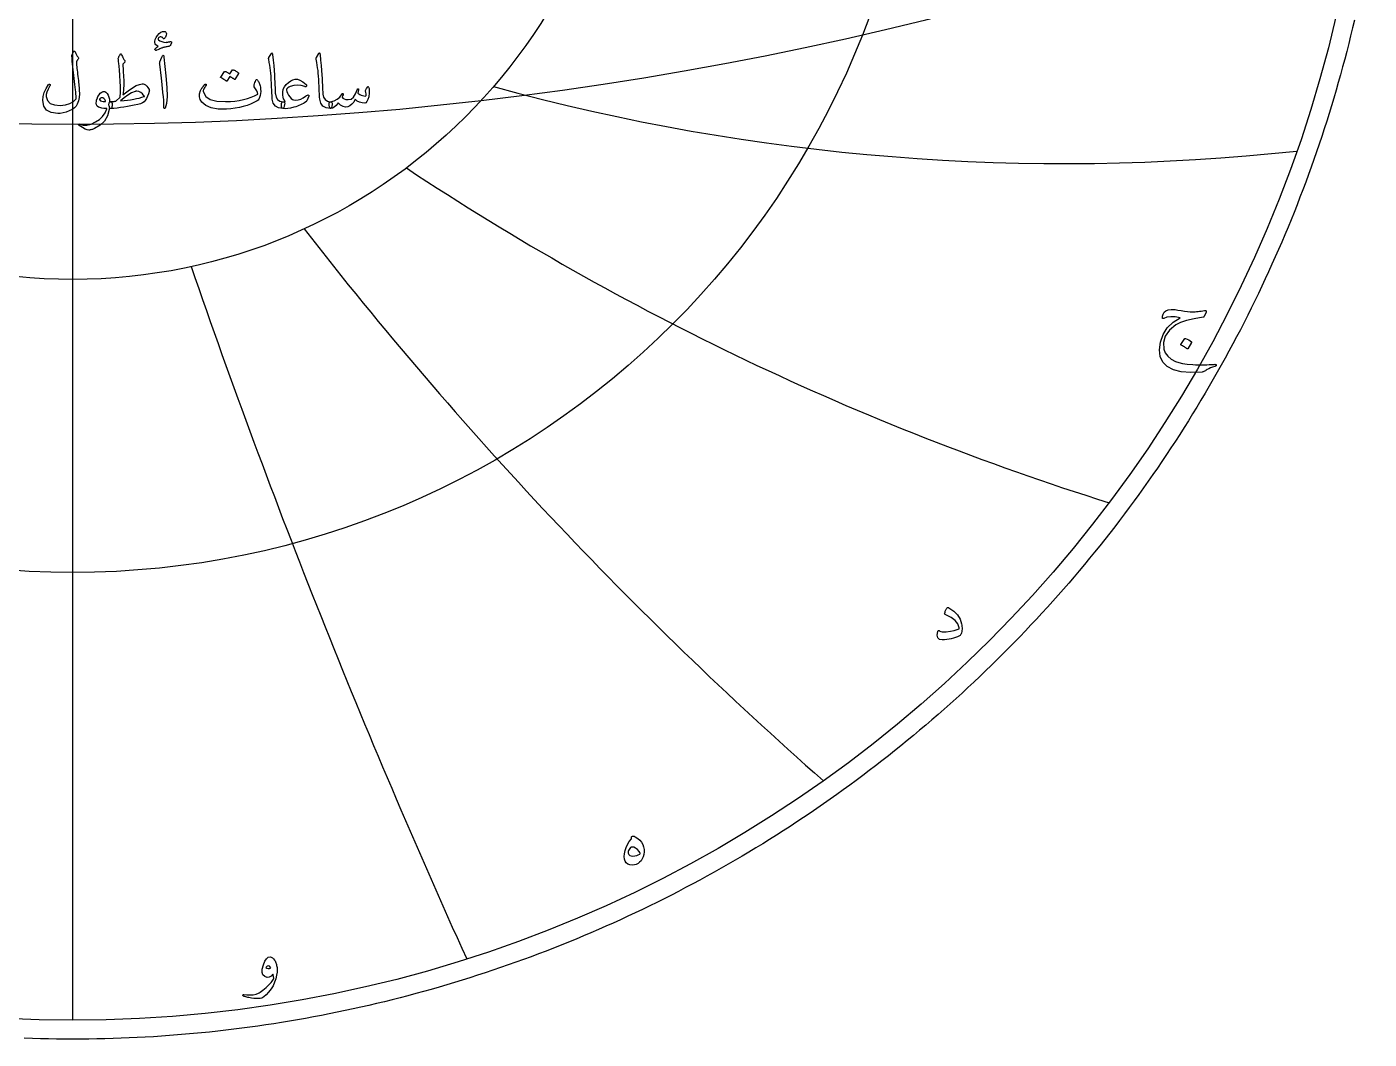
# Model space of a CAD drawing. Header units: millimetres. Extents: x -75 to 75, y -75 to 77.
# Drawn here: x -2.6 to 74.2, y -75.3 to -17.3 of the extents above; entities that cross this region are included whole.
import ezdxf

# ---------------------------------------------------------------- set-up
doc = ezdxf.new("R2010")
doc.units = ezdxf.units.MM
for name, color, linetype in [('CUT_OUTER', 1, 'Continuous'), ('ENGRAVE', 7, 'Continuous'), ('ENGRAVE_FINE', 8, 'Continuous'), ('TEXT', 5, 'Continuous')]:
    doc.layers.add(name, color=color, linetype=linetype)

msp = doc.modelspace()

# ---------------------------------------------------------------- linework, layer by layer
at = {"layer": 'CUT_OUTER'}
msp.add_lwpolyline([(73.4043, -16.9573), (73.2989, -17.4073), (73.1907, -17.8568), (73.0797, -18.3055), (72.966, -18.7536), (72.8496, -19.2009), (72.7304, -19.6476), (72.6085, -20.0935), (72.4838, -20.5386), (72.3564, -20.983), (72.2263, -21.4266), (72.0935, -21.8693), (71.9579, -22.3113), (71.8197, -22.7524), (71.6787, -23.1926), (71.5351, -23.632), (71.3887, -24.0705), (71.2397, -24.5081), (71.088, -24.9447), (70.9336, -25.3804), (70.7765, -25.8152), (70.6168, -26.249), (70.4544, -26.6818), (70.2893, -27.1136), (70.1217, -27.5444), (69.9513, -27.9741), (69.7784, -28.4028), (69.6028, -28.8304), (69.4246, -29.2569), (69.2437, -29.6824), (69.0603, -30.1067), (68.8743, -30.5299), (68.6857, -30.9519), (68.4944, -31.3728), (68.3007, -31.7924), (68.1043, -32.2109), (67.9054, -32.6282), (67.7039, -33.0443), (67.4999, -33.4591), (67.2933, -33.8726), (67.0842, -34.2849), (66.8725, -34.6958), (66.6584, -35.1055), (66.4417, -35.5139), (66.2226, -35.9209), (66.0009, -36.3265), (65.7768, -36.7308), (65.5502, -37.1337), (65.3211, -37.5352), (65.0896, -37.9353), (64.8556, -38.334), (64.6191, -38.7312), (64.3803, -39.127), (64.139, -39.5213), (63.8953, -39.9141), (63.6492, -40.3054), (63.4006, -40.6952), (63.1498, -41.0834), (62.8965, -41.4701), (62.6408, -41.8553), (62.3828, -42.2388), (62.1225, -42.6208), (61.8598, -43.0012), (61.5948, -43.3799), (61.3275, -43.7571), (61.0578, -44.1325), (60.7859, -44.5064), (60.5116, -44.8785), (60.2351, -45.2489), (59.9564, -45.6177), (59.6753, -45.9847), (59.392, -46.35), (59.1065, -46.7136), (58.8188, -47.0754), (58.5288, -47.4354), (58.2367, -47.7936), (57.9423, -48.15), (57.6458, -48.5047), (57.3471, -48.8575), (57.0462, -49.2084), (56.7432, -49.5575), (56.4381, -49.9047), (56.1308, -50.2501), (55.8214, -50.5936), (55.5099, -50.9351), (55.1963, -51.2748), (54.8807, -51.6125), (54.563, -51.9483), (54.2432, -52.2821), (53.9214, -52.6139), (53.5975, -52.9438), (53.2717, -53.2717), (52.9438, -53.5975), (52.6139, -53.9214), (52.2821, -54.2432), (51.9483, -54.563), (51.6125, -54.8807), (51.2748, -55.1963), (50.9351, -55.5099), (50.5936, -55.8214), (50.2501, -56.1308), (49.9047, -56.4381), (49.5575, -56.7432), (49.2084, -57.0462), (48.8575, -57.3471), (48.5047, -57.6458), (48.15, -57.9423), (47.7936, -58.2367), (47.4354, -58.5288), (47.0754, -58.8188), (46.7136, -59.1065), (46.35, -59.392), (45.9847, -59.6753), (45.6177, -59.9564), (45.2489, -60.2351), (44.8785, -60.5116), (44.5064, -60.7859), (44.1325, -61.0578), (43.7571, -61.3275), (43.3799, -61.5948), (43.0012, -61.8598), (42.6208, -62.1225), (42.2388, -62.3828), (41.8553, -62.6408), (41.4701, -62.8965), (41.0834, -63.1498), (40.6952, -63.4006), (40.3054, -63.6492), (39.9141, -63.8953), (39.5213, -64.139), (39.127, -64.3803), (38.7312, -64.6191), (38.334, -64.8556), (37.9353, -65.0896), (37.5352, -65.3211), (37.1337, -65.5502), (36.7308, -65.7768), (36.3265, -66.0009), (35.9209, -66.2226), (35.5139, -66.4417), (35.1055, -66.6584), (34.6958, -66.8725), (34.2849, -67.0842), (33.8726, -67.2933), (33.4591, -67.4999), (33.0443, -67.7039), (32.6282, -67.9054), (32.2109, -68.1043), (31.7924, -68.3007), (31.3728, -68.4944), (30.9519, -68.6857), (30.5299, -68.8743), (30.1067, -69.0603), (29.6824, -69.2437), (29.2569, -69.4246), (28.8304, -69.6028), (28.4028, -69.7784), (27.9741, -69.9513), (27.5444, -70.1217), (27.1136, -70.2893), (26.6818, -70.4544), (26.249, -70.6168), (25.8152, -70.7765), (25.3804, -70.9336), (24.9447, -71.088), (24.5081, -71.2397), (24.0705, -71.3887), (23.632, -71.5351), (23.1926, -71.6787), (22.7524, -71.8197), (22.3113, -71.9579), (21.8693, -72.0935), (21.4266, -72.2263), (20.983, -72.3564), (20.5386, -72.4838), (20.0935, -72.6085), (19.6476, -72.7304), (19.2009, -72.8496), (18.7536, -72.966), (18.3055, -73.0797), (17.8568, -73.1907), (17.4073, -73.2989), (16.9573, -73.4043), (16.5065, -73.507), (16.0552, -73.6069), (15.6033, -73.704), (15.1507, -73.7983), (14.6976, -73.8899), (14.244, -73.9787), (13.7898, -74.0647), (13.3351, -74.1479), (12.8798, -74.2284), (12.4241, -74.306), (11.968, -74.3808), (11.5114, -74.4529), (11.0543, -74.5221), (10.5968, -74.5885), (10.139, -74.6521), (9.6807, -74.7129), (9.2221, -74.7709), (8.7632, -74.8261), (8.3039, -74.8785), (7.8443, -74.928), (7.3844, -74.9747), (6.9242, -75.0186), (6.4638, -75.0597), (6.0031, -75.0979), (5.5422, -75.1334), (5.0811, -75.166), (4.6198, -75.1957), (4.1583, -75.2227), (3.6966, -75.2468), (3.2349, -75.268), (2.773, -75.2865), (2.311, -75.302), (1.8489, -75.3148), (1.3867, -75.3247), (0.9245, -75.3318), (0.4623, -75.3361), (0, -75.3375), (-0.4623, -75.3361), (-0.9245, -75.3318), (-1.3867, -75.3247), (-1.8489, -75.3148), (-2.311, -75.302), (-2.773, -75.2865)], dxfattribs=at)
at = {"layer": 'ENGRAVE'}
for points in [[(0, -74.25), (0, 74.25)], [(0, -74.25), (0, -31.8152)]]:
    msp.add_lwpolyline(points, dxfattribs=at)
for radius in [74.25, 48.6033, 31.8152]:
    msp.add_circle((0, 0), radius, dxfattribs=at)
for centre, radius, start, end in [((56.798, 98.3771), 123.557, 254.652887, 276.182682), ((106.8236, 106.8236), 158.6973, 236.448679, 252.596025), ((195.8866, 113.0952), 231.3533, 217.869161, 228.634058), ((436.4842, 116.9556), 454.488, 199.009681, 204.39213)]:
    msp.add_arc(centre, radius, start, end, dxfattribs=at)
at = {"layer": 'ENGRAVE_FINE'}
msp.add_arc((0, 179.565), 202.4878, 248.656162, 291.343838, dxfattribs=at)
at = {"layer": 'TEXT'}
for points in [[(5.5087, -18.465), (5.4514, -18.4757), (5.3983, -18.4858), (5.3494, -18.4954), (5.3045, -18.5045), (5.264, -18.5133), (5.2282, -18.5221), (5.197, -18.5309), (5.1706, -18.5396), (5.1437, -18.5497), (5.1113, -18.5621), (5.0734, -18.5771), (5.03, -18.5945), (4.9812, -18.6147), (4.9268, -18.6379), (4.867, -18.6641), (4.8017, -18.6933), (4.7751, -18.7021), (4.7523, -18.7021), (4.7334, -18.6933), (4.7183, -18.6758), (4.7092, -18.6327), (4.7347, -18.5824), (4.7948, -18.5251), (4.8895, -18.4606), (4.8171, -18.4194), (4.7622, -18.375), (4.7249, -18.3272), (4.7051, -18.2762), (4.7013, -18.1798), (4.7249, -18.0753), (4.7759, -17.9625), (4.8544, -17.8414), (4.948, -17.733), (5.0443, -17.6581), (5.1434, -17.6167), (5.2452, -17.6087), (5.302, -17.623), (5.3407, -17.6526), (5.3613, -17.6976), (5.3638, -17.758), (5.3539, -17.8233), (5.3374, -17.8832), (5.3144, -17.9375), (5.2847, -17.9864), (5.2551, -18.0207), (5.2276, -18.0358), (5.2024, -18.0316), (5.1793, -18.0083), (5.153, -17.9735), (5.1223, -17.9479), (5.0871, -17.9317), (5.0476, -17.9249), (5.0062, -17.9249), (4.9697, -17.9337), (4.9381, -17.9512), (4.9115, -17.9776), (4.892, -18.0094), (4.8862, -18.039), (4.8942, -18.0665), (4.9159, -18.0917), (4.9971, -18.1518), (5.0959, -18.196), (5.2123, -18.2243), (5.3462, -18.2366), (5.3579, -18.2362), (5.3709, -18.235), (5.3853, -18.2329), (5.4011, -18.2301), (5.4182, -18.2266), (5.4368, -18.2229), (5.4567, -18.2189), (5.4779, -18.2147), (5.501, -18.2104), (5.5218, -18.2065), (5.5405, -18.2028), (5.557, -18.1993), (5.5715, -18.1964), (5.5844, -18.1944), (5.5957, -18.1931), (5.6053, -18.1927), (5.6234, -18.1947), (5.6382, -18.2004), (5.6497, -18.21), (5.658, -18.2235), (5.6632, -18.2364), (5.6657, -18.2487), (5.6654, -18.2605), (5.6624, -18.2718), (5.6198, -18.3514), (5.58, -18.4101), (5.543, -18.448), (5.5087, -18.465)], [(0.0461, -18.7636), (0.0538, -18.7501), (0.0637, -18.7405), (0.0757, -18.7348), (0.09, -18.7328), (0.1043, -18.7353), (0.1164, -18.7427), (0.1262, -18.7551), (0.1339, -18.7724), (0.1748, -18.8731), (0.2185, -18.9601), (0.2648, -19.0334), (0.314, -19.0929), (0.3285, -19.1143), (0.3326, -19.139), (0.3263, -19.167), (0.3096, -19.1983), (0.2989, -19.2134), (0.2887, -19.2279), (0.2791, -19.2419), (0.2701, -19.2554), (0.2615, -19.268), (0.2536, -19.2795), (0.2462, -19.29), (0.2393, -19.2993), (0.2278, -19.3163), (0.2196, -19.3366), (0.2146, -19.3602), (0.213, -19.3871), (0.2182, -19.463), (0.225, -19.5458), (0.2336, -19.6354), (0.2437, -19.7318), (0.2552, -19.8352), (0.2679, -19.9453), (0.2816, -20.0624), (0.2964, -20.1863), (0.313, -20.3099), (0.3277, -20.4262), (0.3404, -20.535), (0.3513, -20.6364), (0.3605, -20.7307), (0.3683, -20.8181), (0.3748, -20.8986), (0.3798, -20.9723), (0.3856, -21.1905), (0.3678, -21.3972), (0.3263, -21.5923), (0.2613, -21.7759), (0.1979, -21.8838), (0.0999, -21.9834), (-0.0327, -22.0748), (-0.1998, -22.1579), (-0.3809, -22.2268), (-0.5511, -22.2754), (-0.7103, -22.3037), (-0.8585, -22.3116), (-1.2295, -22.2606), (-1.4952, -22.1206), (-1.6555, -21.8917), (-1.7103, -21.5739), (-1.6911, -21.3371), (-1.6291, -21.1052), (-1.5243, -20.8782), (-1.3766, -20.6562), (-1.3654, -20.6433), (-1.3536, -20.6353), (-1.3412, -20.6323), (-1.3283, -20.6342), (-1.3146, -20.6394), (-1.3042, -20.6463), (-1.297, -20.6548), (-1.2932, -20.6649), (-1.2904, -20.68), (-1.291, -20.6946), (-1.2948, -20.7086), (-1.302, -20.722), (-1.4027, -20.9183), (-1.4721, -21.0854), (-1.5103, -21.2234), (-1.5171, -21.3324), (-1.4439, -21.567), (-1.2855, -21.7309), (-1.0421, -21.8239), (-0.7136, -21.8462), (-0.4174, -21.814), (-0.1658, -21.7397), (0.0414, -21.623), (0.2042, -21.4641), (0.2008, -21.3874), (0.1949, -21.2978), (0.1865, -21.1953), (0.1756, -21.0799), (0.1621, -20.9513), (0.1455, -20.8093), (0.1258, -20.6538), (0.1032, -20.4849), (0.0818, -20.3106), (0.0615, -20.1391), (0.0423, -19.9703), (0.0242, -19.8043), (0.0074, -19.641), (-0.0077, -19.4804), (-0.0211, -19.3226), (-0.0329, -19.1676), (-0.0505, -19.0183), (-0.0497, -19.0013), (-0.0472, -18.9853), (-0.0431, -18.9705), (-0.0373, -18.9568)], [(2.7247, -18.9217), (2.7351, -18.9104), (2.7445, -18.903), (2.7527, -18.8994), (2.7598, -18.8997), (2.7683, -18.9035), (2.7763, -18.9107), (2.7837, -18.9211), (2.7906, -18.9348), (2.8184, -18.9941), (2.8449, -19.049), (2.87, -19.0995), (2.8938, -19.1456), (2.9164, -19.1868), (2.9382, -19.2225), (2.9592, -19.2526), (2.9794, -19.2773), (2.9942, -19.2977), (2.9991, -19.3191), (2.9942, -19.3416), (2.9794, -19.3652), (2.8916, -19.4749), (2.8803, -19.4939), (2.8729, -19.5156), (2.8693, -19.54), (2.8696, -19.5672), (2.8839, -19.7744), (2.8959, -19.9569), (2.9058, -20.1147), (2.9135, -20.2478), (2.9193, -20.3565), (2.9234, -20.441), (2.9259, -20.5014), (2.9267, -20.5376), (2.9257, -20.6446), (2.9228, -20.7462), (2.918, -20.8422), (2.9113, -20.9328), (2.9029, -21.0179), (2.8932, -21.0975), (2.8821, -21.1716), (2.8696, -21.2402), (3.1679, -21.0118), (3.4262, -20.8362), (3.6444, -20.7132), (3.8225, -20.643), (3.9018, -20.6243), (3.9729, -20.6166), (4.0357, -20.6199), (4.0903, -20.6342), (4.1675, -20.6743), (4.2407, -20.7374), (4.3102, -20.8236), (4.3758, -20.9328), (4.3859, -20.9589), (4.39, -20.9888), (4.3881, -21.0225), (4.3802, -21.0601), (4.3365, -21.1952), (4.2846, -21.3236), (4.2245, -21.4455), (4.1562, -21.5607), (4.0898, -21.6348), (3.9959, -21.6991), (3.8746, -21.7534), (3.7259, -21.7979), (3.5268, -21.8419), (3.329, -21.8818), (3.1327, -21.9176), (2.9377, -21.9493), (2.7443, -21.9767), (2.5529, -21.9993), (2.3634, -22.0173), (2.1758, -22.0306), (2.1547, -22.0245), (2.1352, -22.0064), (2.1173, -21.9762), (2.1012, -21.934), (2.0869, -21.8821), (2.0792, -21.8319), (2.0781, -21.7833), (2.0836, -21.7364), (2.0959, -21.6955), (2.1154, -21.665), (2.142, -21.645), (2.1758, -21.6354), (2.2207, -21.6329), (2.2631, -21.6299), (2.303, -21.6263), (2.3405, -21.6222), (2.3755, -21.6181), (2.408, -21.6145), (2.438, -21.6115), (2.4656, -21.609), (2.7115, -21.3719), (2.7137, -21.3616), (2.7159, -21.3483), (2.7181, -21.332), (2.7203, -21.3126), (2.7225, -21.2903), (2.7247, -21.2649), (2.7269, -21.2365), (2.7291, -21.205), (2.731, -21.1709), (2.7324, -21.1342), (2.7332, -21.0951), (2.7335, -21.0536), (2.7335, -21.0098), (2.7335, -20.9641), (2.7335, -20.9165), (2.7335, -20.8669), (2.7329, -20.8109), (2.7313, -20.744), (2.7285, -20.666), (2.7247, -20.5771), (2.7198, -20.4778), (2.7137, -20.3685), (2.7066, -20.2494), (2.6983, -20.1204), (2.6794, -19.8342), (2.6621, -19.6078), (2.6465, -19.4412), (2.6325, -19.3344), (2.6212, -19.2658), (2.6138, -19.2137), (2.6103, -19.178), (2.6105, -19.1588), (2.6238, -19.1226), (2.6374, -19.0885), (2.6513, -19.0567), (2.6654, -19.027), (2.6798, -18.9991), (2.6945, -18.9722), (2.7095, -18.9464), (2.7247, -18.9217)], [(5.1091, -19.0885), (5.1511, -19.0073), (5.1848, -18.9787), (5.2103, -19.0029), (5.2276, -19.0797), (5.3286, -20.1556), (5.3887, -20.8159), (5.4022, -21.3434), (5.369, -21.738), (5.2891, -21.9998), (5.2746, -22.0213), (5.2617, -22.0328), (5.2504, -22.0344), (5.2408, -22.0262), (5.2331, -22.0133), (5.2276, -21.9966), (5.2243, -21.976), (5.2232, -21.9515), (5.2232, -21.7614), (5.2145, -21.5596), (5.1969, -21.3464), (5.1706, -21.1216), (5.1648, -21.0629), (5.1475, -20.9043), (5.1187, -20.6457), (5.0783, -20.2873), (4.9817, -19.4925), (4.9795, -19.4502), (4.9817, -19.4113), (4.9883, -19.3756), (4.9993, -19.3432)], [(11.3796, -18.869), (11.3881, -18.8558), (11.3961, -18.847), (11.4035, -18.8426), (11.4103, -18.8426), (11.4208, -18.8484), (11.4301, -18.8657), (11.4383, -18.8945), (11.4455, -18.9348), (11.4817, -19.2628), (11.5113, -19.5661), (11.5344, -19.8446), (11.5509, -20.0985), (11.5614, -20.3156), (11.5712, -20.5102), (11.5801, -20.6822), (11.5882, -20.8318), (11.5952, -20.9589), (11.6008, -21.0634), (11.6051, -21.1455), (11.6079, -21.205), (11.6469, -21.3834), (11.7331, -21.5146), (11.8665, -21.5986), (12.0471, -21.6354), (12.0973, -21.6486), (12.1294, -21.6793), (12.1434, -21.7276), (12.1393, -21.7935), (12.1187, -21.8972), (12.0965, -21.9713), (12.0726, -22.0158), (12.0471, -22.0306), (11.7929, -21.9971), (11.6058, -21.8967), (11.4855, -21.7292), (11.4323, -21.4949), (11.4239, -21.3828), (11.4164, -21.2704), (11.4097, -21.1577), (11.4038, -21.0448), (11.3984, -20.9316), (11.3933, -20.8181), (11.3885, -20.7043), (11.384, -20.5903), (11.3758, -20.3728), (11.3642, -20.177), (11.3494, -20.0028), (11.3313, -19.8504), (11.3099, -19.704), (11.2852, -19.5479), (11.2572, -19.3823), (11.2259, -19.2071), (11.2218, -19.1755), (11.2226, -19.1467), (11.2284, -19.1206), (11.2391, -19.0973)], [(14.0977, -18.869), (14.1062, -18.8558), (14.1142, -18.847), (14.1216, -18.8426), (14.1285, -18.8426), (14.1389, -18.8484), (14.1482, -18.8657), (14.1565, -18.8945), (14.1636, -18.9348), (14.1998, -19.2628), (14.2295, -19.5661), (14.2525, -19.8446), (14.269, -20.0985), (14.2795, -20.3156), (14.2893, -20.5102), (14.2982, -20.6822), (14.3063, -20.8318), (14.3133, -20.9589), (14.3189, -21.0634), (14.3232, -21.1455), (14.3261, -21.205), (14.365, -21.3834), (14.4512, -21.5146), (14.5846, -21.5986), (14.7652, -21.6354), (14.8154, -21.6486), (14.8475, -21.6793), (14.8615, -21.7276), (14.8574, -21.7935), (14.8368, -21.8972), (14.8146, -21.9713), (14.7907, -22.0158), (14.7652, -22.0306), (14.511, -21.9971), (14.3239, -21.8967), (14.2037, -21.7292), (14.1504, -21.4949), (14.142, -21.3828), (14.1345, -21.2704), (14.1278, -21.1577), (14.1219, -21.0448), (14.1165, -20.9316), (14.1114, -20.8181), (14.1066, -20.7043), (14.1021, -20.5903), (14.0939, -20.3728), (14.0824, -20.177), (14.0675, -20.0028), (14.0494, -19.8504), (14.028, -19.704), (14.0033, -19.5479), (13.9753, -19.3823), (13.944, -19.2071), (13.9399, -19.1755), (13.9407, -19.1467), (13.9465, -19.1206), (13.9572, -19.0973)], [(9.1489, -19.8131), (9.1544, -19.8076), (9.1621, -19.8043), (9.172, -19.8032), (9.184, -19.8043), (9.2273, -19.8205), (9.2691, -19.8383), (9.3096, -19.8578), (9.3487, -19.8789), (9.3867, -19.902), (9.4239, -19.9272), (9.4603, -19.9547), (9.4958, -19.9843), (9.5027, -19.9934), (9.5057, -20.003), (9.5049, -20.0131), (9.5002, -20.0238), (9.2894, -20.3576), (9.2837, -20.362), (9.2752, -20.362), (9.2639, -20.3576), (9.2499, -20.3488), (9.2403, -20.3407), (9.2247, -20.3296), (9.203, -20.3154), (9.1753, -20.2983), (9.1412, -20.2778), (9.1006, -20.2538), (9.0534, -20.2262), (8.9996, -20.1951), (8.8328, -20.4542), (8.8251, -20.4621), (8.8152, -20.464), (8.8031, -20.4599), (8.7888, -20.4498), (8.7765, -20.441), (8.757, -20.4278), (8.7304, -20.4103), (8.6966, -20.3883), (8.6552, -20.362), (8.6055, -20.3312), (8.5476, -20.2961), (8.4815, -20.2566), (8.4746, -20.25), (8.4716, -20.2434), (8.4724, -20.2368), (8.4771, -20.2302), (8.6922, -19.9097), (8.6977, -19.9042), (8.7054, -19.9009), (8.7153, -19.8998), (8.7274, -19.9009), (8.7641, -19.9128), (8.7998, -19.9267), (8.8344, -19.9425), (8.8679, -19.9602), (8.9003, -19.9795), (8.9316, -20.0002), (8.9617, -20.0223), (8.9908, -20.0458)], [(10.5804, -20.3971), (10.6099, -20.4341), (10.637, -20.475), (10.6615, -20.5198), (10.6836, -20.5683), (10.7032, -20.6205), (10.7204, -20.6759), (10.7351, -20.7346), (10.7473, -20.7967), (10.7632, -20.9213), (10.767, -21.0448), (10.7588, -21.1672), (10.7385, -21.2885), (10.7078, -21.3966), (10.6682, -21.4839), (10.6199, -21.5503), (10.5629, -21.5959), (10.3817, -21.6916), (10.1896, -21.777), (9.9865, -21.8519), (9.7725, -21.9164), (9.5474, -21.9699), (9.3114, -22.0119), (9.0644, -22.0424), (8.8064, -22.0613), (8.3228, -22.0564), (7.926, -21.9889), (7.6159, -21.8588), (7.3925, -21.6661), (7.3008, -21.5154), (7.2585, -21.3533), (7.2657, -21.1795), (7.3222, -20.9943), (7.3413, -20.9543), (7.3634, -20.9136), (7.3885, -20.872), (7.4166, -20.8296), (7.4478, -20.7864), (7.4819, -20.7423), (7.5191, -20.6975), (7.5593, -20.6518), (7.5728, -20.6389), (7.5868, -20.6309), (7.6013, -20.6279), (7.6164, -20.6298), (7.6266, -20.6337), (7.6351, -20.6408), (7.6419, -20.6512), (7.6472, -20.6649), (7.6496, -20.6778), (7.6482, -20.6902), (7.643, -20.702), (7.634, -20.7132), (7.5964, -20.758), (7.5626, -20.8044), (7.5327, -20.8524), (7.5066, -20.9021), (7.4888, -20.9495), (7.4792, -20.9954), (7.4778, -21.0396), (7.4847, -21.0821), (7.6219, -21.3305), (7.8799, -21.5047), (8.2586, -21.6049), (8.7581, -21.631), (9.0327, -21.6204), (9.2944, -21.5975), (9.5432, -21.5622), (9.779, -21.5146), (10.0023, -21.4547), (10.2132, -21.3823), (10.4118, -21.2977), (10.598, -21.2007), (10.5799, -21.1101), (10.5387, -21.0096), (10.4745, -20.8993), (10.3872, -20.7791), (10.3845, -20.7676), (10.385, -20.7462), (10.3889, -20.7149), (10.396, -20.6737), (10.3979, -20.6696), (10.3993, -20.666), (10.4001, -20.663), (10.4004, -20.6605), (10.4147, -20.6046), (10.4355, -20.542), (10.463, -20.4728), (10.497, -20.3971), (10.5121, -20.374), (10.531, -20.3663), (10.5538, -20.374), (10.5804, -20.3971)], [(13.5269, -21.3148), (13.4083, -21.5783), (13.3932, -21.6044), (13.3787, -21.6255), (13.3647, -21.6417), (13.3512, -21.6529), (13.2829, -21.6997), (13.2096, -21.7435), (13.1314, -21.7843), (13.0482, -21.822), (12.9604, -21.8573), (12.8682, -21.8906), (12.7716, -21.922), (12.6706, -21.9515), (12.4818, -21.9976), (12.3149, -22.0262), (12.17, -22.0372), (12.0471, -22.0306), (12.0001, -22.0092), (11.9691, -21.9669), (11.954, -21.9038), (11.9548, -21.8198), (11.9661, -21.7441), (11.9823, -21.6881), (12.0034, -21.6518), (12.0295, -21.6354), (12.0339, -21.6354), (12.0383, -21.6354), (12.0427, -21.6354), (12.0471, -21.6354), (12.0797, -21.6387), (12.1118, -21.6398), (12.1434, -21.6387), (12.1744, -21.6354), (12.1212, -21.5566), (12.08, -21.4696), (12.0509, -21.3744), (12.0339, -21.2709), (12.0314, -21.0857), (12.0635, -20.9207), (12.1302, -20.7761), (12.2315, -20.6518), (12.3619, -20.5357), (12.4895, -20.4465), (12.6143, -20.3842), (12.7365, -20.3488), (12.8682, -20.3491), (13.0175, -20.3982), (13.1844, -20.4962), (13.3688, -20.643), (13.3897, -20.6658), (13.3995, -20.6902), (13.3984, -20.7163), (13.3864, -20.744), (13.3691, -20.7654), (13.3479, -20.7769), (13.323, -20.7786), (13.2941, -20.7703), (13.0875, -20.7105), (12.8803, -20.6891), (12.6725, -20.7061), (12.4642, -20.7615), (12.3816, -20.7964), (12.3182, -20.8351), (12.274, -20.8776), (12.2491, -20.924), (12.243, -20.9827), (12.26, -21.0579), (12.3001, -21.1496), (12.3632, -21.2577), (12.4401, -21.367), (12.5125, -21.4488), (12.5806, -21.5031), (12.6443, -21.53), (12.7829, -21.5437), (12.922, -21.5278), (13.0617, -21.4822), (13.2019, -21.407), (13.3293, -21.3192), (13.3951, -21.2775), (13.4478, -21.2534), (13.4874, -21.2468), (13.5137, -21.2577), (13.5244, -21.2712), (13.5302, -21.2852), (13.531, -21.2997), (13.5269, -21.3148)], [(2.088, -22.0789), (1.9851, -22.4403), (1.8124, -22.743), (1.5701, -22.987), (1.2581, -23.1723), (1.2144, -23.1911), (1.1713, -23.208), (1.1288, -23.2229), (1.0868, -23.2359), (1.0456, -23.2468), (1.0056, -23.2552), (0.9666, -23.2611), (0.9287, -23.2645), (0.8343, -23.251), (0.7092, -23.2019), (0.5533, -23.1171), (0.3667, -22.9966), (0.3466, -22.9793), (0.3348, -22.9626), (0.3313, -22.9464), (0.3359, -22.9308), (0.3464, -22.9187), (0.3601, -22.9132), (0.3771, -22.9143), (0.3974, -22.922), (0.5914, -22.9848), (0.8091, -22.9846), (1.0503, -22.9212), (1.3151, -22.7946), (1.5314, -22.6478), (1.7103, -22.4752), (1.852, -22.2768), (1.9562, -22.0525), (1.9554, -22.0446), (1.953, -22.0383), (1.9488, -22.0336), (1.9431, -22.0306), (1.7919, -22.0218), (1.6631, -22.0042), (1.5569, -21.9779), (1.4732, -21.9428), (1.4085, -21.8884), (1.3678, -21.8132), (1.3514, -21.7172), (1.3591, -21.6003), (1.3615, -21.5847), (1.3645, -21.569), (1.3681, -21.5529), (1.3722, -21.5366), (1.3769, -21.5197), (1.3821, -21.502), (1.3879, -21.4835), (1.3942, -21.4641), (1.4458, -21.3387), (1.5084, -21.2347), (1.5819, -21.1521), (1.6664, -21.0909), (1.7529, -21.0574), (1.8322, -21.0579), (1.9044, -21.0925), (1.9694, -21.1611), (2.0262, -21.2566), (2.0693, -21.3675), (2.0987, -21.4938), (2.1143, -21.6354), (2.123, -21.6352), (2.1313, -21.6348), (2.1394, -21.6341), (2.1473, -21.6332), (2.1551, -21.6322), (2.1632, -21.6315), (2.1716, -21.6311), (2.1802, -21.631), (2.2098, -21.6373), (2.2329, -21.6562), (2.2494, -21.6878), (2.2592, -21.732), (2.2634, -21.7806), (2.2625, -21.8297), (2.2568, -21.8794), (2.2461, -21.9296), (2.2321, -21.9738), (2.2164, -22.0053), (2.1991, -22.0243), (2.1802, -22.0306), (2.0968, -22.0306), (2.0962, -22.0385), (2.0946, -22.0492), (2.0918, -22.0627), (2.088, -22.0789)], [(1.8772, -21.5871), (1.8311, -21.5067), (1.7806, -21.4499), (1.7257, -21.4166), (1.6664, -21.407), (1.631, -21.4164), (1.5995, -21.4312), (1.5717, -21.4515), (1.5479, -21.4773), (1.5402, -21.491), (1.5391, -21.5058), (1.5446, -21.5218), (1.5567, -21.5388), (1.6019, -21.5786), (1.6675, -21.6057), (1.7534, -21.6203), (1.8596, -21.6222), (1.8706, -21.62), (1.8772, -21.6134), (1.8794, -21.6024), (1.8772, -21.5871)], [(3.6688, -21.0382), (3.6466, -21.039), (3.6238, -21.0415), (3.6005, -21.0456), (3.5766, -21.0514), (3.3609, -21.1362), (3.1484, -21.2544), (2.9393, -21.4062), (2.7335, -21.5915), (2.939, -21.5723), (3.1342, -21.5498), (3.3189, -21.524), (3.4931, -21.4949), (3.657, -21.4622), (3.8104, -21.4257), (3.9534, -21.3854), (4.0859, -21.3412), (4.0983, -21.336), (4.1046, -21.3291), (4.1049, -21.3206), (4.0991, -21.3104), (4.0047, -21.1946), (3.9015, -21.1106), (3.7895, -21.0585), (3.6688, -21.0382)], [(16.8949, -20.7791), (16.9045, -20.7725), (16.9157, -20.7747), (16.9286, -20.7857), (16.9432, -20.8055), (16.9588, -20.8389), (16.9706, -20.8867), (16.9786, -20.9487), (16.9827, -21.025), (16.9841, -21.1117), (16.9794, -21.1963), (16.9687, -21.2786), (16.952, -21.3587), (16.9031, -21.5146), (16.8488, -21.6266), (16.7889, -21.6947), (16.7236, -21.7188), (16.5691, -21.7098), (16.4261, -21.6694), (16.2947, -21.5978), (16.1747, -21.4949), (16.0924, -21.6571), (15.9947, -21.7836), (15.8816, -21.8744), (15.7532, -21.9296), (15.6184, -21.9417), (15.482, -21.9076), (15.344, -21.8275), (15.2043, -21.7012), (15.0912, -21.8453), (14.9803, -21.9482), (14.8717, -22.01), (14.7652, -22.0306), (14.7438, -22.0185), (14.7235, -21.9823), (14.7042, -21.9219), (14.6861, -21.8374), (14.6795, -21.7539), (14.6905, -21.6925), (14.7191, -21.6529), (14.7652, -21.6354), (14.9677, -21.5895), (15.145, -21.5004), (15.297, -21.3678), (15.4238, -21.1919), (15.4307, -21.1823), (15.4381, -21.1754), (15.4461, -21.1713), (15.4546, -21.1699), (15.465, -21.171), (15.4743, -21.1743), (15.4826, -21.1798), (15.4897, -21.1875), (15.4938, -21.2111), (15.4842, -21.2512), (15.4609, -21.3077), (15.4238, -21.3807), (15.4724, -21.437), (15.5479, -21.4784), (15.6503, -21.505), (15.7795, -21.5168), (15.9406, -21.4831), (16.0814, -21.373), (16.2019, -21.1867), (16.3021, -20.924), (16.307, -20.9106), (16.313, -20.901), (16.3202, -20.8952), (16.3284, -20.8933), (16.3408, -20.8944), (16.3515, -20.8977), (16.3605, -20.9032), (16.3679, -20.9108), (16.3734, -20.9218), (16.3767, -20.9328), (16.3778, -20.9438), (16.3767, -20.9548), (16.3328, -21.1392), (16.3841, -21.1847), (16.4459, -21.2248), (16.5181, -21.2594), (16.6007, -21.2885), (16.6811, -21.3074), (16.7423, -21.3115), (16.7843, -21.3008), (16.807, -21.2753), (16.8145, -21.2363), (16.8103, -21.1809), (16.7947, -21.109), (16.7675, -21.0206), (16.7722, -20.9956), (16.795, -20.9471), (16.8359, -20.8749), (16.8949, -20.7791)], [(64.9113, -33.688), (64.7989, -33.941), (64.7886, -33.9576), (64.7766, -33.9702), (64.7628, -33.9787), (64.7473, -33.9831), (64.2277, -34.0651), (63.793, -34.1658), (63.4432, -34.2852), (63.1782, -34.4234), (62.8067, -34.7264), (62.5682, -35.0592), (62.4625, -35.4219), (62.4897, -35.8145), (62.5723, -36.027), (62.7122, -36.215), (62.9095, -36.3783), (63.1642, -36.5171), (63.343, -36.5792), (63.5658, -36.6295), (63.8325, -36.6681), (64.1431, -36.6951), (64.3082, -36.703), (64.471, -36.708), (64.6314, -36.71), (64.7895, -36.7091), (64.9446, -36.7056), (65.0963, -36.6998), (65.2444, -36.6916), (65.389, -36.681), (65.423, -36.6787), (65.4499, -36.681), (65.4698, -36.6881), (65.4827, -36.6998), (65.4897, -36.7141), (65.4921, -36.729), (65.4897, -36.7446), (65.4827, -36.7607), (65.4776, -36.7693), (65.4716, -36.7765), (65.4647, -36.7822), (65.4569, -36.7864), (65.4486, -36.7901), (65.44, -36.794), (65.431, -36.7983), (65.4218, -36.8028), (65.2869, -36.8458), (65.1677, -36.8906), (65.0644, -36.9372), (64.9768, -36.9855), (64.9208, -37.0203), (64.8697, -37.0499), (64.8236, -37.0742), (64.7825, -37.0932), (64.7469, -37.1078), (64.7175, -37.119), (64.6942, -37.1266), (64.6771, -37.1307), (64.0366, -37.1544), (63.4921, -37.1084), (63.0436, -36.9928), (62.6911, -36.8075), (62.4364, -36.5534), (62.286, -36.2361), (62.2397, -35.8555), (62.2977, -35.4117), (62.4511, -34.9647), (62.6911, -34.5838), (63.0178, -34.2691), (63.4312, -34.0206), (63.1384, -33.9647), (62.8831, -33.9515), (62.6653, -33.9811), (62.485, -34.0534), (62.4692, -34.0592), (62.4546, -34.0627), (62.4411, -34.0639), (62.4288, -34.0627), (62.4186, -34.0589), (62.4112, -34.0522), (62.4069, -34.0425), (62.4054, -34.03), (62.4118, -33.9717), (62.4218, -33.914), (62.4353, -33.8569), (62.4522, -33.8004), (62.512, -33.6907), (62.6068, -33.6096), (62.7368, -33.5572), (62.9019, -33.5335), (63.0064, -33.5343), (63.1372, -33.5463), (63.2944, -33.5695), (63.478, -33.6037), (63.6674, -33.638), (63.8422, -33.6611), (64.0023, -33.6731), (64.1478, -33.674), (64.2178, -33.6709), (64.2918, -33.6664), (64.37, -33.6604), (64.4522, -33.6529), (64.5386, -33.6437), (64.6291, -33.6324), (64.7236, -33.6191), (64.8223, -33.6037), (64.8788, -33.602), (64.9124, -33.6154), (64.9233, -33.6441), (64.9113, -33.688)], [(63.7028, -35.2056), (63.7087, -35.1998), (63.7169, -35.1962), (63.7274, -35.1951), (63.7403, -35.1962), (63.8313, -35.2331), (63.9171, -35.2782), (63.9976, -35.3315), (64.0729, -35.393), (64.0802, -35.4023), (64.0834, -35.4117), (64.0825, -35.4211), (64.0775, -35.4304), (63.8574, -35.7864), (63.8492, -35.7949), (63.8387, -35.7969), (63.8258, -35.7926), (63.8106, -35.7817), (63.7974, -35.7724), (63.7766, -35.7583), (63.7482, -35.7396), (63.7122, -35.7161), (63.668, -35.688), (63.615, -35.6553), (63.5532, -35.6178), (63.4827, -35.5756), (63.4733, -35.5686), (63.4686, -35.5616), (63.4686, -35.5546), (63.4733, -35.5475)], [(49.9397, -50.9315), (49.9583, -50.8757), (49.9766, -50.8255), (49.9946, -50.7809), (50.0123, -50.7418), (50.0294, -50.708), (50.0457, -50.6791), (50.0611, -50.6553), (50.0755, -50.6364), (50.0981, -50.6182), (50.1236, -50.6106), (50.1519, -50.6136), (50.1833, -50.627), (50.4605, -50.8129), (50.6739, -51.0287), (50.8235, -51.2743), (50.9093, -51.5497), (50.9213, -51.6285), (50.9292, -51.7055), (50.933, -51.7807), (50.9327, -51.8542), (50.928, -51.9253), (50.9186, -51.9935), (50.9046, -52.0588), (50.8859, -52.1212), (50.8692, -52.1546), (50.8472, -52.1844), (50.82, -52.2108), (50.7875, -52.2336), (50.6757, -52.2883), (50.5603, -52.3355), (50.4415, -52.375), (50.3191, -52.4069), (50.1938, -52.4318), (50.0662, -52.4502), (49.9362, -52.4622), (49.8039, -52.4678), (49.647, -52.4414), (49.5509, -52.353), (49.5158, -52.2026), (49.5416, -51.99), (49.5504, -51.9669), (49.5627, -51.949), (49.5785, -51.9365), (49.5978, -51.9291), (49.6145, -51.9312), (49.6317, -51.9373), (49.6496, -51.9476), (49.668, -51.9619), (49.7251, -51.9927), (49.8027, -52.0099), (49.9008, -52.0137), (50.0193, -52.0041), (50.2767, -51.9666), (50.4866, -51.9245), (50.649, -51.8776), (50.7641, -51.8261), (50.7699, -51.8191), (50.7734, -51.8074), (50.7746, -51.791), (50.7734, -51.7699), (50.6941, -51.5486), (50.5404, -51.353), (50.3124, -51.1832), (50.01, -51.0392), (49.9704, -51.0184), (49.9456, -50.9935), (49.9353, -50.9646), (49.9397, -50.9315)], [(32.0283, -63.7283), (32.0684, -63.7098), (32.1138, -63.706), (32.1644, -63.7169), (32.2203, -63.7423), (32.3594, -63.8354), (32.4768, -63.9414), (32.5725, -64.0603), (32.6465, -64.192), (32.6978, -64.3293), (32.725, -64.4695), (32.7282, -64.6127), (32.7074, -64.7587), (32.6697, -64.8919), (32.6173, -65.0105), (32.5502, -65.1144), (32.4686, -65.2037), (32.3763, -65.2754), (32.2777, -65.3267), (32.1726, -65.3574), (32.0611, -65.3676), (31.9153, -65.3571), (31.7964, -65.3161), (31.7045, -65.2447), (31.6395, -65.1428), (31.6006, -65.019), (31.5868, -64.877), (31.5982, -64.7169), (31.6348, -64.5386), (31.6943, -64.3536), (31.7742, -64.1779), (31.8746, -64.0117), (31.9955, -63.8548), (31.9996, -63.8474), (32.0025, -63.8348), (32.0043, -63.817), (32.0049, -63.7939), (32.0063, -63.7687), (32.0107, -63.7494), (32.018, -63.7359), (32.0283, -63.7283)], [(32.4732, -64.7353), (32.4929, -64.7107), (32.4955, -64.6791), (32.4811, -64.6405), (32.4498, -64.5948), (32.3412, -64.4765), (32.2355, -64.3934), (32.1328, -64.3454), (32.033, -64.3325), (31.9855, -64.341), (31.9416, -64.3665), (31.9012, -64.4089), (31.8643, -64.4683), (31.8348, -64.5325), (31.8163, -64.589), (31.809, -64.6378), (31.8128, -64.6791), (31.8456, -64.7549), (31.9018, -64.8091), (31.9814, -64.8416), (32.0845, -64.8524), (32.1984, -64.8451), (32.3011, -64.8231), (32.3927, -64.7866), (32.4732, -64.7353)], [(10.9212, -71.0724), (11.0066, -70.8739), (11.0992, -70.7328), (11.1987, -70.6491), (11.3052, -70.6228), (11.372, -70.6345), (11.4364, -70.6696), (11.4985, -70.7281), (11.5582, -70.8101), (11.5869, -70.8575), (11.612, -70.9061), (11.6337, -70.9559), (11.6518, -71.0068), (11.6674, -71.0592), (11.6811, -71.1134), (11.6931, -71.1693), (11.7034, -71.227), (11.713, -71.3555), (11.7045, -71.5068), (11.6779, -71.681), (11.6331, -71.878), (11.567, -72.0821), (11.4762, -72.2773), (11.3609, -72.4638), (11.2209, -72.6415), (11.0743, -72.7964), (10.9434, -72.9097), (10.8284, -72.9814), (10.7291, -73.0115), (10.6278, -73.0168), (10.5113, -73.0139), (10.3796, -73.0028), (10.2326, -72.9834), (10.1581, -72.9713), (10.0892, -72.9583), (10.0258, -72.9443), (9.968, -72.9296), (9.9154, -72.9145), (9.8679, -72.8997), (9.8253, -72.8852), (9.7877, -72.871), (9.7654, -72.8587), (9.7502, -72.8453), (9.742, -72.8306), (9.7408, -72.8148), (9.7481, -72.799), (9.7607, -72.7891), (9.7786, -72.785), (9.8017, -72.7867), (9.9823, -72.8043), (10.1589, -72.8054), (10.3313, -72.7902), (10.4996, -72.7586), (10.5516, -72.7425), (10.6091, -72.7176), (10.6722, -72.684), (10.7408, -72.6415), (10.815, -72.5903), (10.8948, -72.5303), (10.9802, -72.4615), (11.071, -72.3839), (11.16, -72.3037), (11.2397, -72.227), (11.3099, -72.1538), (11.3708, -72.0841), (11.422, -72.0177), (11.4633, -71.9542), (11.4946, -71.8936), (11.516, -71.8359), (11.5037, -71.7486), (11.4903, -71.6837), (11.4756, -71.6409), (11.4598, -71.6204), (11.3647, -71.7325), (11.2572, -71.7926), (11.1375, -71.8005), (11.0055, -71.7563), (10.8966, -71.6608), (10.8462, -71.515), (10.8544, -71.3189), (10.9212, -71.0724)], [(11.3474, -71.2457), (11.2783, -71.162), (11.2069, -71.131), (11.1331, -71.1526), (11.057, -71.227), (11.1191, -71.2773), (11.1881, -71.2972), (11.2643, -71.2867), (11.3474, -71.2457)]]:
    msp.add_lwpolyline(points, close=True, dxfattribs=at)

doc.saveas('drawing.dxf')
